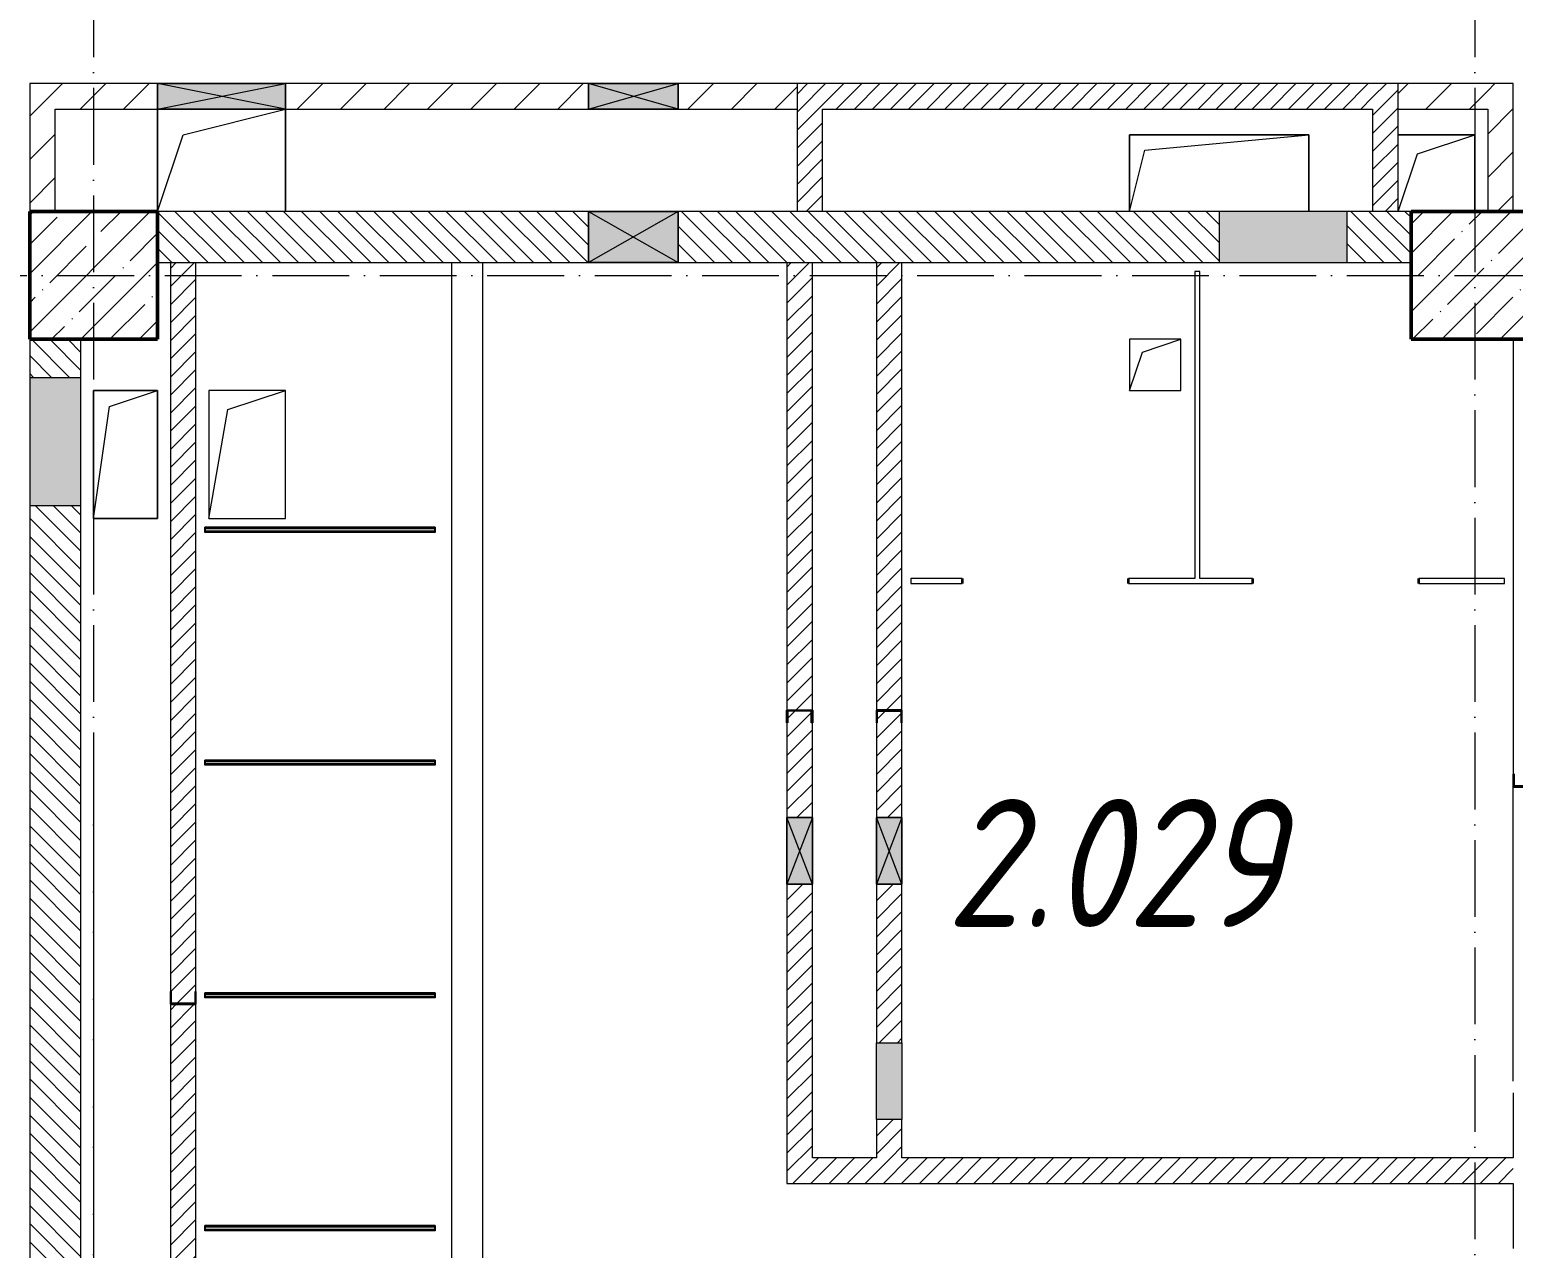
# Model space of a CAD drawing. Header units: millimetres. Extents: x 2294 to 908349, y -83289 to 219220.
# Drawn here: x 85063 to 90863, y 54152 to 58917 of the extents above; entities that cross this region are included whole.
import ezdxf

# ---------------------------------------------------------------- set-up
doc = ezdxf.new("R2010")
doc.units = ezdxf.units.MM
doc.linetypes.add('50_200_ШТРИХ_1Т_ш5_п1_п1_', pattern=[700, 500, -100, 0, -100])
for name, color, linetype, lineweight in [('A-DETL-GENF-OTLN', 7, 'Continuous', 9), ('A-DOOR-OPNG-MCUT', 7, 'Continuous', 35), ('A-FLOR-____-OTLN', 7, 'Continuous', 9), ('A-GENM-____-MCUT', 7, 'Continuous', 25), ('A-GENM-____-OTLN', 7, 'Continuous', 9), ('A-GENM-____-OTLN-1', 7, 'Continuous', 25), ('A-GLAZ-____-OTLN', 7, 'Continuous', 9), ('A-WALL-____-MCUT', 7, 'Continuous', 13), ('A-WALL-____-OTLN', 7, 'Continuous', 9), ('A-WALL-____-PATT-1', 7, 'Continuous', 9), ('A-WALL-FNSH-MCUT-1', 7, 'Continuous', 9), ('I-WALL-____-OTLN', 7, 'Continuous', 9), ('S-COLS-____-MCUT', 7, 'Continuous', 50), ('S-COLS-____-OTLN', 7, 'Continuous', 9), ('S-GRID-____-OTLN-1', 7, '50_200_ШТРИХ_1Т_ш5_п1_п1_', 9), ('Марки помещений', 7, 'Continuous', 9)]:
    doc.layers.add(name, color=color, linetype=linetype, lineweight=lineweight)
doc.layers.add('A-DOOR-____-OTLN-1', color=7, linetype='Continuous', lineweight=9, true_color=0xffffff)
doc.styles.add('ISOCPEUR_I_2', font='isocpeui.ttf', dxfattribs={"width": 0.85, "height": 2.3})
pattern_1 = [(135, (7562.787, 6025.276), (-35.35534, -35.35534), [])]
pattern_2 = [(45, (7562.787, 6025.276), (-35.35534, 35.35534), [])]
pattern_3 = [(45, (7562.79, 6025.28), (-84.85281, 84.85281), [])]

# ---------------------------------------------------------------- blocks, each defined once
blk = doc.blocks.new('BSC_Колонна _Прямоугольная - 500х500-V36-АР1_План отверстий 2 этажа в осях 1-64_Ю-ЯЯ')
at = {"layer": 'S-COLS-____-OTLN'}
h = blk.add_hatch(dxfattribs=at)
h.set_pattern_fill('FP_46', color=256, style=0, pattern_type=2)
h.set_pattern_definition([(45, (-83150, -51931.04), (-114.04925, 114.04925), []), (45, (-83035.95, -51931.04), (-114.04925, 114.04925), [201.613, -40.323, 3.353, -36.97])])
h.paths.add_polyline_path([(-250, -250), (250, -250), (250, 250), (-250, 250)], flags=0)
at = {"layer": 'S-COLS-____-MCUT'}
for p, q in [((250, 250), (-250, 250)), ((-250, 250), (-250, -250)), ((250, -250), (250, 250)), ((-250, -250), (250, -250))]:
    blk.add_line(p, q, dxfattribs=at)
blk = doc.blocks.new('BSC_Колонна _Прямоугольная - 500х500-25978818-АР1_План отверстий 2 этажа в осях 1-64_Ю-ЯЯ')
at = {"layer": 'S-COLS-____-OTLN'}
h = blk.add_hatch(dxfattribs=at)
h.set_pattern_fill('FP_66', color=256, style=0, pattern_type=2)
h.set_pattern_definition([(45, (-77750, -51931.04), (-114.04925, 114.04925), []), (45, (-77635.95, -51931.04), (-114.04925, 114.04925), [201.613, -40.323, 3.353, -36.97])])
h.paths.add_polyline_path([(-250, -250), (250, -250), (250, 250), (-250, 250)], flags=0)
at = {"layer": 'S-COLS-____-MCUT'}
for p, q in [((250, 250), (-250, 250)), ((-250, 250), (-250, -250)), ((250, -250), (250, 250)), ((-250, -250), (250, -250))]:
    blk.add_line(p, q, dxfattribs=at)
blk = doc.blocks.new('DOR_ДУ_распашная__1Ст_Прямоугольная_ШЕР - Вн_650х2100h_Кабинки С_у-17949503-АР1_План отверстий 2 этажа в осях 1-64_Ю-ЯЯ')
at = {"layer": 'A-DOOR-OPNG-MCUT'}
for p, q in [((-325, 10), (-325, -10)), ((325, -10), (325, 10))]:
    blk.add_line(p, q, dxfattribs=at)
blk = doc.blocks.new('154_Фахверк_СКБ_Швеллер - Тип_100_3960-28331862-АР1_План отверстий 2 этажа в осях 1-64_Ю-ЯЯ')
at = {"layer": 'A-GENM-____-MCUT'}
for p, q in [((175, 50), (125, 50)), ((125, 50), (125, -50)), ((128, 47), (175, 47)), ((128, -47), (128, 47)), ((175, 47), (175, 50)), ((125, -50), (175, -50)), ((175, -47), (128, -47)), ((175, -50), (175, -47))]:
    blk.add_line(p, q, dxfattribs=at)
blk = doc.blocks.new('154_Фахверк_СКБ_Швеллер - Тип_100_3960-28336466-АР1_План отверстий 2 этажа в осях 1-64_Ю-ЯЯ')
at = {"layer": 'A-GENM-____-MCUT'}
for p, q in [((175, 50), (125, 50)), ((125, 50), (125, -50)), ((128, 47), (175, 47)), ((128, -47), (128, 47)), ((175, 47), (175, 50)), ((125, -50), (175, -50)), ((175, -47), (128, -47)), ((175, -50), (175, -47))]:
    blk.add_line(p, q, dxfattribs=at)
blk = doc.blocks.new('154_Фахверк_СКБ_Швеллер - Тип_100_3960-28336563-АР1_План отверстий 2 этажа в осях 1-64_Ю-ЯЯ')
at = {"layer": 'A-GENM-____-MCUT'}
for p, q in [((125, 50), (175, 50)), ((125, -50), (125, 50)), ((128, 47), (128, -47)), ((175, 47), (128, 47)), ((175, 50), (175, 47)), ((175, -50), (125, -50)), ((128, -47), (175, -47)), ((175, -47), (175, -50))]:
    blk.add_line(p, q, dxfattribs=at)
blk = doc.blocks.new('131_Панель боковая - 900х1500-29281255-АР1_План отверстий 2 этажа в осях 1-64_Ю-ЯЯ')
at = {"layer": 'A-GENM-____-MCUT'}
for p, q in [((450, 5), (-450, 5)), ((-450, 5), (-450, -5)), ((450, -5), (450, 5)), ((-450, -5), (450, -5))]:
    blk.add_line(p, q, dxfattribs=at)
at = {"layer": 'A-GENM-____-OTLN'}
for p, q in [((-450, 10), (450, 10)), ((-450, 5), (-450, 10)), ((450, 10), (450, 5)), ((-450, -10), (-450, -5)), ((-450, -10), (450, -10)), ((450, -5), (450, -10))]:
    blk.add_line(p, q, dxfattribs=at)
blk = doc.blocks.new('AR_Отверстие Ниша - Лючок-32404312-АР1_План отверстий 2 этажа в осях 1-64_Ю-ЯЯ')
at = {"layer": 'A-GLAZ-____-OTLN'}
blk.add_hatch(color=256, dxfattribs=at).paths.add_polyline_path([(150, 50), (-150, 50), (-150, -50), (150, -50)], flags=0)
for p, q in [((-150, 50), (150, 50)), ((-150, -50), (-150, 50)), ((150, 50), (150, -50)), ((150, -50), (-150, -50))]:
    blk.add_line(p, q, dxfattribs=at)
blk = doc.blocks.new('AR_Отверстие Ниша - Лючок-32402011-АР1_План отверстий 2 этажа в осях 1-64_Ю-ЯЯ')
at = {"layer": 'A-GLAZ-____-OTLN'}
blk.add_hatch(color=256, dxfattribs=at).paths.add_polyline_path([(250, -100), (250, 100), (-250, 100), (-250, -100)], flags=0)
for p, q in [((250, 100), (-250, 100)), ((-250, 100), (-250, -100)), ((250, -100), (250, 100)), ((-250, -100), (250, -100))]:
    blk.add_line(p, q, dxfattribs=at)
blk = doc.blocks.new('AR_Отверстие Ниша - Лючок-32401948-АР1_План отверстий 2 этажа в осях 1-64_Ю-ЯЯ')
at = {"layer": 'A-GLAZ-____-OTLN'}
blk.add_hatch(color=256, dxfattribs=at).paths.add_polyline_path([(250, -100), (250, 100), (-250, 100), (-250, -100)], flags=0)
for p, q in [((250, 100), (-250, 100)), ((-250, 100), (-250, -100)), ((250, -100), (250, 100)), ((-250, -100), (250, -100))]:
    blk.add_line(p, q, dxfattribs=at)
blk = doc.blocks.new('AR_Отверстие прямоугольное _в плите_ - AR_Отверстие прямоугольное _в плите_-30459207-АР1_План отверстий 2 этажа в осях 1-64_Ю-ЯЯ')
at = {"layer": 'A-GENM-____-OTLN'}
for p, q in [((100, 100), (-100, 100)), ((-100, 100), (-100, -100)), ((-50, 50), (100, 100)), ((100, -100), (100, 100)), ((-100, -100), (-50, 50)), ((-100, -100), (100, -100))]:
    blk.add_line(p, q, dxfattribs=at)
blk = doc.blocks.new('AR_Отверстие прямоугольное _в плите_ - AR_Отверстие прямоугольное _в плите_-30459336-АР1_План отверстий 2 этажа в осях 1-64_Ю-ЯЯ')
at = {"layer": 'A-GENM-____-OTLN'}
for p, q in [((150, 250), (-150, 250)), ((-150, 250), (-150, -250)), ((-75, 175), (150, 250)), ((150, -250), (150, 250)), ((-150, -250), (-75, 175)), ((-150, -250), (150, -250))]:
    blk.add_line(p, q, dxfattribs=at)
blk = doc.blocks.new('AR_Отверстие прямоугольное _в плите_ - AR_Отверстие прямоугольное _в плите_-V158-АР1_План отверстий 2 этажа в осях 1-64_Ю-ЯЯ')
at = {"layer": 'A-GENM-____-OTLN'}
for p, q in [((125, 250), (-125, 250)), ((-125, 250), (-125, -250)), ((-62.5, 187.5), (125, 250)), ((125, -250), (125, 250)), ((-125, -250), (-62.5, 187.5)), ((-125, -250), (125, -250))]:
    blk.add_line(p, q, dxfattribs=at)
blk = doc.blocks.new('AR_Отверстие прямоугольное _в плите_ - AR_Отверстие прямоугольное _в плите_-30459430-АР1_План отверстий 2 этажа в осях 1-64_Ю-ЯЯ')
at = {"layer": 'A-GENM-____-OTLN'}
for p, q in [((350, 150), (-350, 150)), ((-350, 150), (-350, -150)), ((-290, 90), (350, 150)), ((350, -150), (350, 150)), ((-350, -150), (-290, 90))]:
    blk.add_line(p, q, dxfattribs=at)
blk = doc.blocks.new('AR_Отверстие прямоугольное _в плите_ - AR_Отверстие прямоугольное _в плите_-30552814-АР1_План отверстий 2 этажа в осях 1-64_Ю-ЯЯ')
at = {"layer": 'A-GENM-____-OTLN'}
for p, q in [((-250, 200), (-250, -200)), ((-150, 100), (250, 200)), ((250, -200), (250, 200)), ((-250, -200), (-150, 100))]:
    blk.add_line(p, q, dxfattribs=at)
blk = doc.blocks.new('AR_Отверстие прямоугольное _в плите_ - AR_Отверстие прямоугольное _в плите_-30459338-АР1_План отверстий 2 этажа в осях 1-64_Ю-ЯЯ')
at = {"layer": 'A-GENM-____-OTLN'}
for p, q in [((150, 150), (-150, 150)), ((-75, 75), (150, 150)), ((150, -150), (150, 150)), ((-150, -150), (-75, 75))]:
    blk.add_line(p, q, dxfattribs=at)
blk = doc.blocks.new('AR_Отверстие прямоугольное _в стене__БезПР - AR_Отверстие прямоугольное _в стене__БезПР-36788828-АР1_План отверстий 2 этажа в осях 1-64_Ю-ЯЯ')
at = {"layer": 'A-GLAZ-____-OTLN'}
blk.add_hatch(color=256, dxfattribs=at).paths.add_polyline_path([(-250, 50), (-250, -50), (250, -50), (250, 50)], flags=0)
at = {"layer": 'A-DETL-GENF-OTLN'}
for p, q in [((-250, -50), (-250, 50)), ((-250, 50), (250, 50)), ((250, 50), (-250, -50)), ((-250, 50), (250, -50)), ((250, 50), (-250, 50)), ((-250, 50), (-250, -50)), ((250, 50), (250, -50)), ((250, -50), (250, 50)), ((250, -50), (-250, -50)), ((-250, -50), (250, -50))]:
    blk.add_line(p, q, dxfattribs=at)
at = {"layer": 'A-GLAZ-____-OTLN'}
blk.add_line((250, 50), (-250, 50), dxfattribs=at)
blk = doc.blocks.new('AR_Отверстие прямоугольное _в стене__БезПР - AR_Отверстие прямоугольное _в стене__БезПР-36789349-АР1_План отверстий 2 этажа в осях 1-64_Ю-ЯЯ')
at = {"layer": 'A-GLAZ-____-OTLN'}
blk.add_hatch(color=256, dxfattribs=at).paths.add_polyline_path([(130, 50), (-130, 50), (-130, -50), (130, -50)], flags=0)
at = {"layer": 'A-DETL-GENF-OTLN'}
for p, q in [((-130, -50), (-130, 50)), ((-130, 50), (130, 50)), ((130, 50), (-130, -50)), ((-130, 50), (130, -50)), ((130, 50), (-130, 50)), ((-130, 50), (-130, -50)), ((130, 50), (130, -50)), ((130, -50), (130, 50)), ((130, -50), (-130, -50)), ((-130, -50), (130, -50))]:
    blk.add_line(p, q, dxfattribs=at)
at = {"layer": 'A-GLAZ-____-OTLN'}
blk.add_line((130, 50), (-130, 50), dxfattribs=at)
blk = doc.blocks.new('AR_Отверстие прямоугольное _в стене_ - AR_Отверстие прямоугольное _в стене__ОВ-36832991-АР1_План отверстий 2 этажа в осях 1-64_Ю-ЯЯ')
at = {"layer": 'A-GLAZ-____-OTLN'}
blk.add_hatch(color=256, dxfattribs=at).paths.add_polyline_path([(-175, 50), (-175, -50), (175, -50), (175, 50)], flags=0)
at = {"layer": 'A-DETL-GENF-OTLN'}
for p, q in [((-175, -50), (-175, 50)), ((-175, 50), (175, 50)), ((175, 50), (-175, -50)), ((-175, 50), (175, -50)), ((175, 50), (-175, 50)), ((-175, 50), (-175, -50)), ((175, 50), (175, -50)), ((175, -50), (175, 50)), ((175, -50), (-175, -50)), ((-175, -50), (175, -50))]:
    blk.add_line(p, q, dxfattribs=at)
blk = doc.blocks.new('AR_Отверстие прямоугольное _в стене__БезПР - AR_Отверстие прямоугольное _в стене__БезПР-36789443-АР1_План отверстий 2 этажа в осях 1-64_Ю-ЯЯ')
at = {"layer": 'A-GLAZ-____-OTLN'}
blk.add_hatch(color=256, dxfattribs=at).paths.add_polyline_path([(175, -100), (175, 100), (-175, 100), (-175, -100)], flags=0)
at = {"layer": 'A-DETL-GENF-OTLN'}
for p, q in [((-175, -100), (-175, 100)), ((-175, 100), (175, 100)), ((175, 100), (-175, -100)), ((-175, 100), (175, -100)), ((175, 100), (-175, 100)), ((-175, 100), (-175, -100)), ((175, 100), (175, -100)), ((175, -100), (175, 100)), ((175, -100), (-175, -100)), ((-175, -100), (175, -100))]:
    blk.add_line(p, q, dxfattribs=at)
at = {"layer": 'A-GLAZ-____-OTLN'}
blk.add_line((175, 100), (-175, 100), dxfattribs=at)
blk = doc.blocks.new('2floor')
at = {"layer": 'A-WALL-____-PATT-1'}
h = blk.add_hatch(dxfattribs=at)
h.set_pattern_fill('FP_4', color=256, style=0, pattern_type=2)
h.set_pattern_definition(pattern_3)
h.paths.add_polyline_path([(87085.1, 58606.3), (87247.8, 58606.3), (87247.8, 58706.3), (86062.8, 58706.3), (86062.8, 58606.3)], flags=0)
h.paths.add_polyline_path([(88062.8, 58606.3), (88062.8, 58706.3), (87597.8, 58706.3), (87597.8, 58606.3)], flags=0)
h.paths.add_polyline_path([(85317.6, 58606.3), (85562.8, 58606.3), (85562.8, 58706.3), (85062.8, 58706.3), (85062.8, 58606.3), (85162.8, 58606.3)], flags=0)
h = blk.add_hatch(dxfattribs=at)
h.set_pattern_fill('FP_5', color=256, style=0, pattern_type=2)
h.set_pattern_definition(pattern_2)
h.paths.add_polyline_path([(90312.8, 58606.3), (90312.8, 58706.3), (88062.8, 58706.3), (88062.8, 58606.3), (88852.6, 58606.3)], flags=0)
h = blk.add_hatch(dxfattribs=at)
h.set_pattern_fill('FP_5', color=256, style=0, pattern_type=2)
h.set_pattern_definition(pattern_2)
h.paths.add_polyline_path([(90412.8, 58206.3), (90412.8, 58706.3), (90312.8, 58706.3), (90312.8, 58206.3)], flags=0)
h = blk.add_hatch(dxfattribs=at)
h.set_pattern_fill('FP_4', color=256, style=0, pattern_type=2)
h.set_pattern_definition(pattern_3)
h.paths.add_polyline_path([(90412.8, 58606.3), (90762.8, 58606.3), (90762.8, 58706.3), (90412.8, 58706.3)], flags=0)
h = blk.add_hatch(dxfattribs=at)
h.set_pattern_fill('FP_4', color=256, style=0, pattern_type=2)
h.set_pattern_definition(pattern_3)
h.paths.add_polyline_path([(90862.8, 58206.3), (90862.8, 58706.3), (90762.8, 58706.3), (90762.8, 58206.3)], flags=0)
h = blk.add_hatch(dxfattribs=at)
h.set_pattern_fill('FP_4', color=256, style=0, pattern_type=2)
h.set_pattern_definition(pattern_3)
h.paths.add_polyline_path([(85162.8, 58206.3), (85162.8, 58606.3), (85062.8, 58606.3), (85062.8, 58206.3)], flags=0)
h = blk.add_hatch(dxfattribs=at)
h.set_pattern_fill('FP_5', color=256, style=0, pattern_type=2)
h.set_pattern_definition(pattern_2)
h.paths.add_polyline_path([(88162.8, 58206.3), (88162.8, 58606.3), (88062.8, 58606.3), (88062.8, 58206.3)], flags=0)
h = blk.add_hatch(dxfattribs=at)
h.set_pattern_fill('FP_6', color=256, style=0, pattern_type=2)
h.set_pattern_definition(pattern_1)
h.paths.add_polyline_path([(89712.8, 58006.3), (89712.8, 58206.3), (87597.8, 58206.3), (87597.8, 58006.3), (88852.6, 58006.3)], flags=0)
h.paths.add_polyline_path([(90462.8, 58006.3), (90462.8, 58206.3), (90212.8, 58206.3), (90212.8, 58006.3)], flags=0)
h.paths.add_polyline_path([(87247.8, 58006.3), (87247.8, 58206.3), (85562.8, 58206.3), (85562.8, 58006.3), (87085.1, 58006.3)], flags=0)
h = blk.add_hatch(dxfattribs=at)
h.set_pattern_fill('FP_5', color=256, style=0, pattern_type=2)
h.set_pattern_definition(pattern_2)
h.paths.add_polyline_path([(85612.8, 52156.3), (85712.8, 52156.3), (85712.8, 55106.3), (85612.8, 55106.3), (85612.8, 53563.4)], flags=0)
h.paths.add_polyline_path([(85615.8, 55109.3), (85709.8, 55109.3), (85709.8, 55156.3), (85712.8, 55156.3), (85712.8, 58006.3), (85612.8, 58006.3), (85612.8, 55156.3), (85615.8, 55156.3)], flags=0)
h = blk.add_hatch(dxfattribs=at)
h.set_pattern_fill('FP_5', color=256, style=0, pattern_type=2)
h.set_pattern_definition(pattern_2)
h.paths.add_polyline_path([(88122.8, 54406.3), (88122.8, 55576.3), (88022.8, 55576.3), (88022.8, 54406.3)], flags=0)
h.paths.add_polyline_path([(88022.8, 55836.3), (88122.8, 55836.3), (88122.8, 56206.3), (88119.8, 56206.3), (88119.8, 56253.3), (88025.8, 56253.3), (88025.8, 56206.3), (88022.8, 56206.3)], flags=0)
h.paths.add_polyline_path([(88072.8, 56256.3), (88122.8, 56256.3), (88122.8, 58006.3), (88022.8, 58006.3), (88022.8, 56256.3), (88026, 56256.3)], flags=0)
h = blk.add_hatch(dxfattribs=at)
h.set_pattern_fill('FP_5', color=256, style=0, pattern_type=2)
h.set_pattern_definition(pattern_2)
h.paths.add_polyline_path([(88372.8, 54506.3), (88472.8, 54506.3), (88472.8, 54656.3), (88372.8, 54656.3)], flags=0)
h.paths.add_polyline_path([(88372.8, 54956.3), (88472.8, 54956.3), (88472.8, 55576.3), (88372.8, 55576.3)], flags=0)
h.paths.add_polyline_path([(88472.8, 55836.3), (88472.8, 56206.3), (88469.8, 56206.3), (88469.8, 56253.3), (88375.8, 56253.3), (88375.8, 56206.3), (88372.8, 56206.3), (88372.8, 55836.3), (88469.8, 55836.3)], flags=0)
h.paths.add_polyline_path([(88472.8, 56256.3), (88472.8, 58006.3), (88372.8, 58006.3), (88372.8, 56256.3), (88469.8, 56256.3)], flags=0)
h = blk.add_hatch(dxfattribs=at)
h.set_pattern_fill('FP_6', color=256, style=0, pattern_type=2)
h.set_pattern_definition(pattern_1)
h.paths.add_polyline_path([(85062.8, 52956.3), (85262.8, 52956.3), (85262.8, 57056.3), (85062.8, 57056.3), (85062.8, 53563.4)], flags=0)
h.paths.add_polyline_path([(85062.8, 57556.3), (85262.8, 57556.3), (85262.8, 57706.3), (85062.8, 57706.3)], flags=0)
h = blk.add_hatch(dxfattribs=at)
h.set_pattern_fill('FP_5', color=256, style=0, pattern_type=2)
h.set_pattern_definition(pattern_2)
h.paths.add_polyline_path([(90862.8, 54406.3), (90862.8, 54506.3), (88122.8, 54506.3), (88122.8, 54406.3), (90620.1, 54406.3)], flags=0)
at = {"layer": 'A-FLOR-____-OTLN'}
for p, q in [((85562.8, 58206.3), (85562.8, 58606.3)), ((86062.8, 58606.3), (86062.8, 58206.3)), ((89362.8, 58506.3), (90062.8, 58506.3)), ((89362.8, 58206.3), (89362.8, 58506.3)), ((90062.8, 58506.3), (90062.8, 58206.3)), ((90412.8, 58506.3), (90712.8, 58506.3)), ((90712.8, 58506.3), (90712.8, 58206.3)), ((85312.8, 57506.3), (85562.8, 57506.3)), ((85312.8, 57006.3), (85312.8, 57506.3)), ((85562.8, 57506.3), (85562.8, 57006.3)), ((85562.8, 57006.3), (85312.8, 57006.3))]:
    blk.add_line(p, q, dxfattribs=at)
at = {"layer": 'A-WALL-____-MCUT'}
for p, q in [((87247.8, 58206.3), (85562.8, 58206.3)), ((89712.8, 58206.3), (87597.8, 58206.3)), ((90462.8, 58206.3), (90212.8, 58206.3)), ((85562.8, 58006.3), (87247.8, 58006.3)), ((87597.8, 58006.3), (89712.8, 58006.3)), ((90212.8, 58006.3), (90462.8, 58006.3)), ((85062.8, 57706.3), (85062.8, 57556.3)), ((85262.8, 57556.3), (85262.8, 57706.3)), ((85062.8, 57056.3), (85062.8, 52956.3)), ((85262.8, 52956.3), (85262.8, 57056.3))]:
    blk.add_line(p, q, dxfattribs=at)
at = {"layer": 'A-WALL-____-OTLN'}
for p, q in [((86712.8, 53306.3), (86712.8, 58006.3)), ((86832.8, 58006.3), (86832.8, 53186.3))]:
    blk.add_line(p, q, dxfattribs=at)
at = {"layer": 'A-WALL-FNSH-MCUT-1'}
for p, q in [((85062.8, 58706.3), (85062.8, 58206.3)), ((85562.8, 58706.3), (85062.8, 58706.3)), ((87247.8, 58706.3), (86062.8, 58706.3)), ((90862.8, 58706.3), (87597.8, 58706.3)), ((88062.8, 58706.3), (88062.8, 58206.3)), ((90412.8, 58206.3), (90412.8, 58706.3)), ((90862.8, 58206.3), (90862.8, 58706.3)), ((85162.8, 58206.3), (85162.8, 58606.3)), ((85162.8, 58606.3), (85562.8, 58606.3)), ((86062.8, 58606.3), (87247.8, 58606.3)), ((87597.8, 58606.3), (88062.8, 58606.3)), ((88162.8, 58206.3), (88162.8, 58606.3)), ((88162.8, 58606.3), (90312.8, 58606.3)), ((90312.8, 58606.3), (90312.8, 58206.3)), ((90412.8, 58606.3), (90762.8, 58606.3)), ((90762.8, 58606.3), (90762.8, 58206.3)), ((85612.8, 58006.3), (85612.8, 55156.3)), ((85712.8, 55156.3), (85712.8, 58006.3)), ((88022.8, 58006.3), (88022.8, 56256.3)), ((88122.8, 56256.3), (88122.8, 58006.3)), ((88372.8, 58006.3), (88372.8, 56256.3)), ((88472.8, 56256.3), (88472.8, 58006.3)), ((89617.8, 57971.3), (89617.8, 56771.3)), ((89637.8, 57971.3), (89617.8, 57971.3)), ((89637.8, 56771.3), (89637.8, 57971.3)), ((90862.8, 57706.3), (90862.8, 56006.3)), ((88707.8, 56771.3), (88507.8, 56771.3)), ((88507.8, 56771.3), (88507.8, 56751.3)), ((88507.8, 56751.3), (88707.8, 56751.3)), ((89617.8, 56771.3), (89357.8, 56771.3)), ((89357.8, 56751.3), (89842.8, 56751.3)), ((89842.8, 56771.3), (89637.8, 56771.3)), ((90827.8, 56771.3), (90492.8, 56771.3)), ((90492.8, 56751.3), (90827.8, 56751.3)), ((90827.8, 56751.3), (90827.8, 56771.3)), ((88022.8, 56206.3), (88022.8, 55836.3)), ((88122.8, 55836.3), (88122.8, 56206.3)), ((88372.8, 56206.3), (88372.8, 55836.3)), ((88472.8, 55836.3), (88472.8, 56206.3)), ((88022.8, 55576.3), (88022.8, 54406.3)), ((88122.8, 54506.3), (88122.8, 55576.3)), ((88372.8, 55576.3), (88372.8, 54956.3)), ((88472.8, 54956.3), (88472.8, 55576.3)), ((85612.8, 55106.3), (85612.8, 52156.3)), ((85712.8, 52156.3), (85712.8, 55106.3)), ((90862.8, 54760.3), (90862.8, 54506.3)), ((88372.8, 54656.3), (88372.8, 54506.3)), ((88472.8, 54506.3), (88472.8, 54656.3)), ((88372.8, 54506.3), (88122.8, 54506.3)), ((90862.8, 54506.3), (88472.8, 54506.3)), ((88022.8, 54406.3), (90862.8, 54406.3)), ((90862.8, 54406.3), (90862.8, 54152.3))]:
    blk.add_line(p, q, dxfattribs=at)
at = {"layer": 'I-WALL-____-OTLN'}
blk.add_line((90862.8, 54806.3), (90862.8, 55956.3), dxfattribs=at)
at = {"layer": 'A-DOOR-____-OTLN-1', "rotation": 180}
for p in [(89032.8, 56761.3), (90167.8, 56761.3)]:
    blk.add_blockref('DOR_ДУ_распашная__1Ст_Прямоугольная_ШЕР - Вн_650х2100h_Кабинки С_у-17949503-АР1_План отверстий 2 этажа в осях 1-64_Ю-ЯЯ', p, dxfattribs=at)
at = {"layer": 'A-GENM-____-OTLN'}
for name, p in [('AR_Отверстие прямоугольное _в плите_ - AR_Отверстие прямоугольное _в плите_-30552814-АР1_План отверстий 2 этажа в осях 1-64_Ю-ЯЯ', (85812.8, 58406.3)), ('AR_Отверстие прямоугольное _в плите_ - AR_Отверстие прямоугольное _в плите_-30459430-АР1_План отверстий 2 этажа в осях 1-64_Ю-ЯЯ', (89712.8, 58356.3)), ('AR_Отверстие прямоугольное _в плите_ - AR_Отверстие прямоугольное _в плите_-30459338-АР1_План отверстий 2 этажа в осях 1-64_Ю-ЯЯ', (90562.8, 58356.3)), ('AR_Отверстие прямоугольное _в плите_ - AR_Отверстие прямоугольное _в плите_-30459207-АР1_План отверстий 2 этажа в осях 1-64_Ю-ЯЯ', (89462.8, 57606.3)), ('AR_Отверстие прямоугольное _в плите_ - AR_Отверстие прямоугольное _в плите_-V158-АР1_План отверстий 2 этажа в осях 1-64_Ю-ЯЯ', (85437.8, 57256.3)), ('AR_Отверстие прямоугольное _в плите_ - AR_Отверстие прямоугольное _в плите_-30459336-АР1_План отверстий 2 этажа в осях 1-64_Ю-ЯЯ', (85912.8, 57256.3))]:
    blk.add_blockref(name, p, dxfattribs=at)
at = {"layer": 'A-GENM-____-OTLN', "rotation": 180}
for p in [(86197.8, 56961.3), (86197.8, 56051.3), (86197.8, 55141.3), (86197.8, 54231.3)]:
    blk.add_blockref('131_Панель боковая - 900х1500-29281255-АР1_План отверстий 2 этажа в осях 1-64_Ю-ЯЯ', p, dxfattribs=at)
at = {"layer": 'A-GENM-____-OTLN-1'}
for name, p, rotation in [('154_Фахверк_СКБ_Швеллер - Тип_100_3960-28336563-АР1_План отверстий 2 этажа в осях 1-64_Ю-ЯЯ', (88072.8, 56381.3), 269.9999999999998), ('154_Фахверк_СКБ_Швеллер - Тип_100_3960-28336466-АР1_План отверстий 2 этажа в осях 1-64_Ю-ЯЯ', (88422.8, 56381.3), 269.9999999999998), ('154_Фахверк_СКБ_Швеллер - Тип_100_3960-28331862-АР1_План отверстий 2 этажа в осях 1-64_Ю-ЯЯ', (90912.8, 55831.3), 90), ('154_Фахверк_СКБ_Швеллер - Тип_100_3960-28331862-АР1_План отверстий 2 этажа в осях 1-64_Ю-ЯЯ', (85662.8, 54981.3), 89.99999999999991)]:
    blk.add_blockref(name, p, dxfattribs=dict(at, rotation=rotation))
at = {"layer": 'A-GLAZ-____-OTLN'}
for name, p, rotation in [('AR_Отверстие прямоугольное _в стене__БезПР - AR_Отверстие прямоугольное _в стене__БезПР-36788828-АР1_План отверстий 2 этажа в осях 1-64_Ю-ЯЯ', (85812.8, 58656.3), 180), ('AR_Отверстие прямоугольное _в стене_ - AR_Отверстие прямоугольное _в стене__ОВ-36832991-АР1_План отверстий 2 этажа в осях 1-64_Ю-ЯЯ', (87422.8, 58656.3), 180), ('AR_Отверстие Ниша - Лючок-32402011-АР1_План отверстий 2 этажа в осях 1-64_Ю-ЯЯ', (85162.8, 57306.3), 269.9999999999999), ('AR_Отверстие прямоугольное _в стене__БезПР - AR_Отверстие прямоугольное _в стене__БезПР-36789349-АР1_План отверстий 2 этажа в осях 1-64_Ю-ЯЯ', (88072.8, 55706.3), 269.9999999999998), ('AR_Отверстие прямоугольное _в стене__БезПР - AR_Отверстие прямоугольное _в стене__БезПР-36789349-АР1_План отверстий 2 этажа в осях 1-64_Ю-ЯЯ', (88422.8, 55706.3), 269.9999999999998), ('AR_Отверстие Ниша - Лючок-32404312-АР1_План отверстий 2 этажа в осях 1-64_Ю-ЯЯ', (88422.8, 54806.3), 269.9999999999998)]:
    blk.add_blockref(name, p, dxfattribs=dict(at, rotation=rotation))
for name, p in [('AR_Отверстие прямоугольное _в стене__БезПР - AR_Отверстие прямоугольное _в стене__БезПР-36789443-АР1_План отверстий 2 этажа в осях 1-64_Ю-ЯЯ', (87422.8, 58106.3)), ('AR_Отверстие Ниша - Лючок-32401948-АР1_План отверстий 2 этажа в осях 1-64_Ю-ЯЯ', (89962.8, 58106.3))]:
    blk.add_blockref(name, p, dxfattribs=at)
at = {"layer": 'S-COLS-____-OTLN'}
for name, p in [('BSC_Колонна _Прямоугольная - 500х500-25978818-АР1_План отверстий 2 этажа в осях 1-64_Ю-ЯЯ', (85312.8, 57956.3)), ('BSC_Колонна _Прямоугольная - 500х500-V36-АР1_План отверстий 2 этажа в осях 1-64_Ю-ЯЯ', (90712.8, 57956.3))]:
    blk.add_blockref(name, p, dxfattribs=at)
at = {"layer": 'Марки помещений', "insert": (88645.3, 55909), "char_height": 500, "width": 785.654, "attachment_point": 1, "style": 'ISOCPEUR_I_2'}
blk.add_mtext('2.029', dxfattribs=at)
blk = doc.blocks.new('3osi')
at = {"layer": 'S-GRID-____-OTLN-1', "color": 251, "ltscale": 0.6, "true_color": 0x636466}
for p, q in [((243333.5, 96918.1), (243333.5, 46006.3)), ((248733.5, 96918.1), (248733.5, 46006.3)), ((234790, 57956.3), (269657.9, 57956.3)), ((243333.5, 55906.2), (243333.5, 14595.2))]:
    blk.add_line(p, q, dxfattribs=at)

msp = doc.modelspace()

# ---------------------------------------------------------------- block references
for name, p in [('3osi', (-158020.7, 0)), ('2floor', (0, 0))]:
    msp.add_blockref(name, p)

doc.saveas('drawing.dxf')
